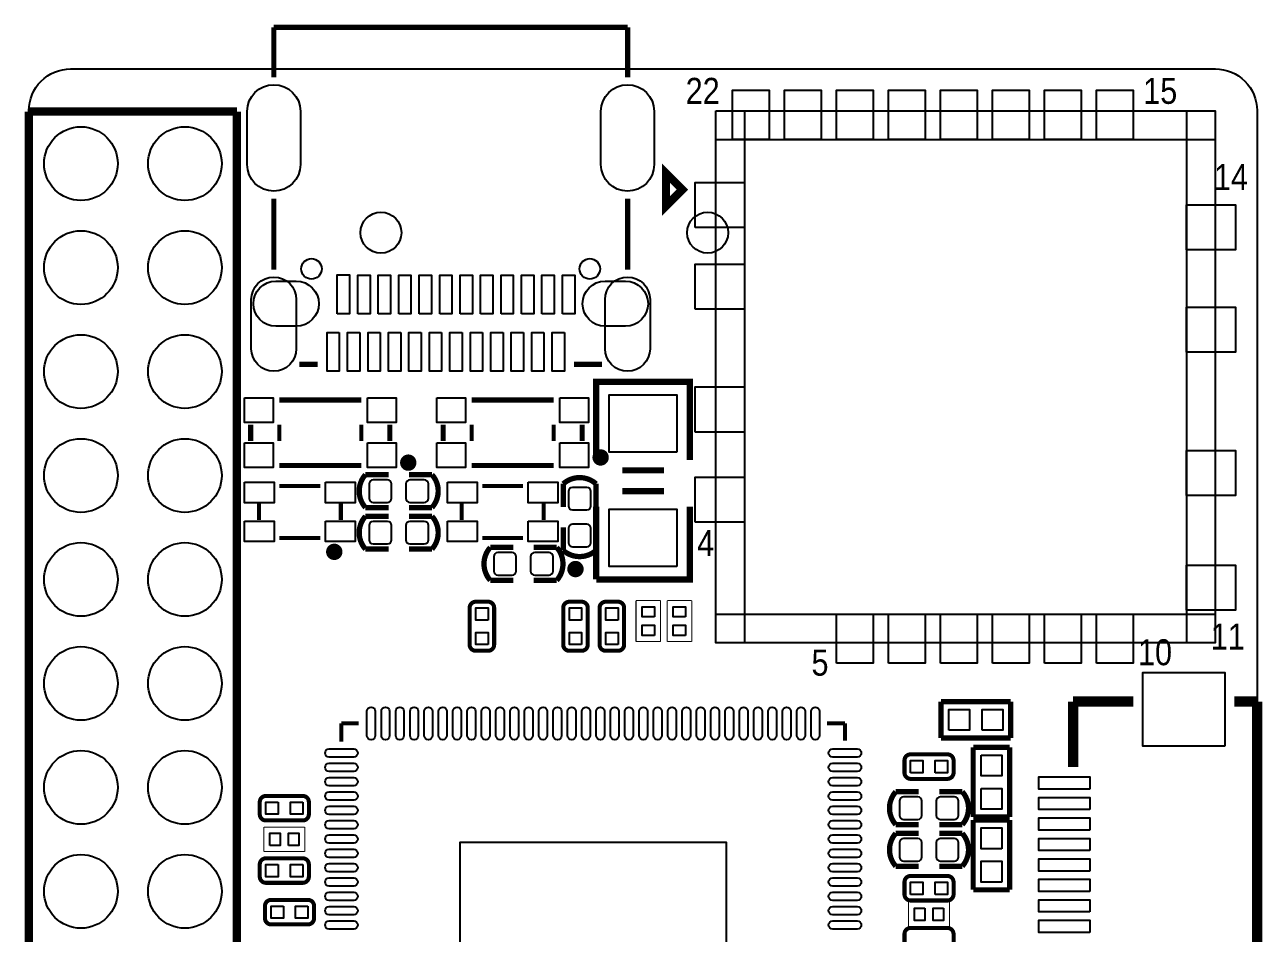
# Model space of a CAD drawing. Extents: x 269.8 to 300, y 285.8 to 329.5.
# Drawn here: x 269.76 to 299.99, y 307.33 to 329.53 of the extents above; entities that cross this region are included whole.
import ezdxf

# ---------------------------------------------------------------- set-up
doc = ezdxf.new("R2010")
doc.units = 0
for name, color, linetype in [('BG_OUTLINE', 5, 'CONTINUOUS'), ('PG_SILKSCREEN_TOP', 254, 'CONTINUOUS'), ('PIN_TOP', 12, 'CONTINUOUS')]:
    doc.layers.add(name, color=color, linetype=linetype)

msp = doc.modelspace()

# ---------------------------------------------------------------- linework, layer by layer
at = {"layer": 'BG_OUTLINE'}
msp.add_lwpolyline([(299.858938, 327.433686), (299.858938, 289.465766, -0.414214), (298.842938, 288.449766), (270.874998, 288.449766, -0.414214), (269.858998, 289.465766), (269.858998, 327.433686, -0.414214), (270.874998, 328.449686), (298.842938, 328.449686, -0.414214)], format="xyb", close=True, dxfattribs=at)
at = {"layer": 'PG_SILKSCREEN_TOP'}
for points, const_width in [([(275.84146, 329.465686), (275.84146, 328.246486)], 0.127), ([(284.48254, 329.465686), (275.84146, 329.465686)], 0.127), ([(284.48254, 329.465686), (284.48254, 328.246486)], 0.127), ([(274.938998, 327.406), (269.858998, 327.406)], 0.2032), ([(269.858998, 289.306), (269.858998, 327.406)], 0.2032), ([(274.938998, 302.006), (274.938998, 327.406)], 0.2032), ([(285.423102, 325.90105), (285.823152, 325.501), (285.423102, 325.10095), (285.423102, 325.90105)], 0.199898), ([(275.84146, 325.282306), (275.84146, 323.544946)], 0.127), ([(284.48254, 325.282306), (284.48254, 323.544946)], 0.127), ([(276.9108, 321.231006), (276.46376, 321.231006)], 0.127), ([(283.86024, 321.231006), (283.17444, 321.231006)], 0.127), ([(283.718, 318.897), (283.718254, 320.802), (286.003746, 320.802), (286.004, 318.897)], 0.1524), ([(277.976838, 320.362072), (275.976842, 320.362072)], 0.124968), ([(282.675838, 320.362072), (280.675842, 320.362072)], 0.124968), ([(275.276818, 319.362074), (275.276818, 319.76187)], 0.124968), ([(278.676862, 319.362074), (278.676862, 319.76187)], 0.124968), ([(279.975818, 319.362074), (279.975818, 319.76187)], 0.124968), ([(283.375862, 319.362074), (283.375862, 319.76187)], 0.124968), ([(275.976842, 319.362074), (275.976842, 319.76187)], 0.100076), ([(277.976838, 319.362074), (277.976838, 319.76187)], 0.100076), ([(280.675842, 319.362074), (280.675842, 319.76187)], 0.100076), ([(282.675838, 319.362074), (282.675838, 319.76187)], 0.100076), ([(277.976838, 318.761872), (275.976842, 318.761872)], 0.124968), ([(282.675838, 318.761872), (280.675842, 318.761872)], 0.124968), ([(284.353, 318.643), (285.369, 318.643)], 0.1524), ([(276.978872, 318.262), (275.979128, 318.262)], 0.100076), ([(278.0792, 318.53632), (278.64308, 318.53632)], 0.12954), ([(279.7048, 318.53632), (279.14092, 318.53632)], 0.12954), ([(281.931872, 318.262), (280.932128, 318.262)], 0.100076), ([(283.71292, 318.3128), (283.71292, 317.74892)], 0.12954), ([(284.353, 318.135), (285.369, 318.135)], 0.1524), ([(275.479002, 317.427102), (275.479002, 317.826898)], 0.100076), ([(277.478998, 317.427102), (277.478998, 317.826898)], 0.100076), ([(280.432002, 317.427102), (280.432002, 317.826898)], 0.100076), ([(282.431998, 317.427102), (282.431998, 317.826898)], 0.100076), ([(283.718254, 315.976), (283.718, 317.754)], 0.1524), ([(286.004, 317.754), (286.003746, 315.976), (283.718254, 315.976)], 0.1524), ([(278.0792, 317.52032), (278.64308, 317.52032)], 0.12954), ([(279.7048, 317.52032), (279.14092, 317.52032)], 0.12954), ([(283.71292, 316.6872), (283.71292, 317.25108)], 0.12954), ([(276.978872, 316.992), (275.979128, 316.992)], 0.100076), ([(281.931872, 316.992), (280.932128, 316.992)], 0.100076), ([(281.1272, 315.95568), (281.69108, 315.95568)], 0.12954), ([(282.7528, 315.95568), (282.18892, 315.95568)], 0.12954), ([(284.68828, 314.45962), (284.68828, 315.46038)], 0.0254), ([(284.68828, 315.46038), (285.28772, 315.46038)], 0.0254), ([(285.28772, 315.46038), (285.28772, 314.45962)], 0.0254), ([(285.45028, 314.45962), (285.45028, 315.46038)], 0.0254), ([(285.45028, 315.46038), (286.04972, 315.46038)], 0.0254), ([(286.04972, 315.46038), (286.04972, 314.45962)], 0.0254), ([(285.28772, 314.45962), (284.68828, 314.45962)], 0.0254), ([(286.04972, 314.45962), (285.45028, 314.45962)], 0.0254), ([(293.8399, 312.9915), (292.1381, 312.9915)], 0.127), ([(292.1381, 312.9915), (292.1381, 312.1025)], 0.127), ([(293.8399, 312.1025), (293.8399, 312.9915)], 0.127), ([(295.365678, 311.39384), (295.365678, 312.99404)], 0.254), ([(296.838878, 312.99404), (295.365678, 312.99404)], 0.254), ([(299.858938, 312.99404), (299.300138, 312.99404)], 0.254), ([(299.858938, 289.49396), (299.858938, 312.99404)], 0.254), ([(277.49373, 312.00979), (277.49373, 312.45937)], 0.09906), ([(277.49373, 312.45937), (277.91029, 312.45937)], 0.09906), ([(289.79241, 312.45937), (289.35553, 312.45937)], 0.09906), ([(289.79241, 312.04027), (289.79241, 312.45937)], 0.09906), ([(292.1381, 312.1025), (293.8399, 312.1025)], 0.127), ([(292.9255, 311.8739), (292.9255, 310.1721)], 0.127), ([(293.8145, 311.8739), (292.9255, 311.8739)], 0.127), ([(293.8145, 310.1721), (293.8145, 311.8739)], 0.127), ([(292.9255, 310.1721), (293.8145, 310.1721)], 0.127), ([(292.9255, 310.0959), (292.9255, 308.3941)], 0.127), ([(293.8145, 310.0959), (292.9255, 310.0959)], 0.127), ([(293.8145, 308.3941), (293.8145, 310.0959)], 0.127), ([(275.59762, 309.92572), (276.59838, 309.92572)], 0.0254), ([(275.59762, 309.32628), (275.59762, 309.92572)], 0.0254), ([(276.59838, 309.92572), (276.59838, 309.32628)], 0.0254), ([(291.0332, 309.98668), (291.59708, 309.98668)], 0.12954), ([(292.6588, 309.98668), (292.09492, 309.98668)], 0.12954), ([(276.59838, 309.32628), (275.59762, 309.32628)], 0.0254), ([(291.0332, 308.97068), (291.59708, 308.97068)], 0.12954), ([(292.6588, 308.97068), (292.09492, 308.97068)], 0.12954), ([(292.9255, 308.3941), (293.8145, 308.3941)], 0.127), ([(291.34562, 307.49748), (291.34562, 308.09692)], 0.0254), ([(291.34562, 308.09692), (292.34638, 308.09692)], 0.0254), ([(292.34638, 308.09692), (292.34638, 307.49748)], 0.0254), ([(292.34638, 307.49748), (291.34562, 307.49748)], 0.0254)]:
    msp.add_lwpolyline(points, dxfattribs=dict(at, const_width=const_width))
for points in [[(286.634936, 327.429114), (298.835064, 327.429114), (298.835064, 314.428886), (286.634936, 314.428886), (286.634936, 327.429114)], [(287.33496, 327.429114), (287.33496, 314.428886)], [(298.13504, 327.429114), (298.13504, 314.428886)], [(286.634936, 326.72909), (298.835064, 326.72909)], [(286.634936, 315.12891), (298.835064, 315.12891)]]:
    msp.add_lwpolyline(points, dxfattribs=at)
for points, const_width in [([(279.225756, 318.830198, 0.99966), (279.025858, 318.830198, 1.00034), (279.225756, 318.830198)], 0.199898), ([(283.924502, 318.956944, 0.99966), (283.724604, 318.956944, 1.00034), (283.924502, 318.956944)], 0.199898), ([(278.64308, 317.73368), (278.0792, 317.73368, -0.378845), (278.0792, 318.53632)], 0.12954), ([(279.14092, 317.73368), (279.7048, 317.73368, 0.378845), (279.7048, 318.53632)], 0.12954), ([(282.91028, 317.74892), (282.91028, 318.3128, -0.378845), (283.71292, 318.3128)], 0.12954), ([(278.64308, 316.71768), (278.0792, 316.71768, -0.378845), (278.0792, 317.52032)], 0.12954), ([(279.14092, 316.71768), (279.7048, 316.71768, 0.378845), (279.7048, 317.52032)], 0.12954), ([(282.91028, 317.25108), (282.91028, 316.6872, 0.378845), (283.71292, 316.6872)], 0.12954), ([(277.418292, 316.651132, 0.999411), (277.218394, 316.651386, 1.00059), (277.418292, 316.651132)], 0.199898), ([(281.69108, 316.75832), (281.1272, 316.75832, 0.378845), (281.1272, 315.95568)], 0.12954), ([(282.18892, 316.75832), (282.7528, 316.75832, -0.378845), (282.7528, 315.95568)], 0.12954), ([(283.310076, 316.23, 0.999411), (283.110178, 316.230254, 1.00059), (283.310076, 316.23)], 0.199898), ([(281.22372, 314.38342), (281.22372, 315.28258, 0.414716), (281.07386, 315.43244), (280.77414, 315.43244, 0.414804), (280.62428, 315.28258), (280.62428, 314.38342, 0.414806), (280.77414, 314.23356), (281.07386, 314.23356, 0.414718), (281.22372, 314.38342)], 0.09906), ([(283.50972, 314.38342), (283.50972, 315.28258, 0.414811), (283.35986, 315.43244), (283.06014, 315.43244, 0.414804), (282.91028, 315.28258), (282.91028, 314.38342, 0.414711), (283.06014, 314.23356), (283.35986, 314.23356, 0.414718), (283.50972, 314.38342)], 0.09906), ([(284.39872, 314.38342), (284.39872, 315.28258, 0.414665), (284.24886, 315.43244), (283.94914, 315.43244, 0.414759), (283.79928, 315.28258), (283.79928, 314.38342, 0.414857), (283.94914, 314.23356), (284.24886, 314.23356, 0.414737), (284.39872, 314.38342)], 0.09906), ([(291.39642, 311.10428), (292.29558, 311.10428, 0.414722), (292.44544, 311.25414), (292.44544, 311.55386, 0.414852), (292.29558, 311.70372), (291.39642, 311.70372, 0.414773), (291.24656, 311.55386), (291.24656, 311.25414, 0.41467), (291.39642, 311.10428)], 0.09906), ([(291.59708, 310.78932), (291.0332, 310.78932, 0.378854), (291.0332, 309.98668)], 0.12954), ([(292.09492, 310.78932), (292.6588, 310.78932, -0.378835), (292.6588, 309.98668)], 0.12954), ([(276.54758, 310.68772), (275.64842, 310.68772, 0.414723), (275.49856, 310.53786), (275.49856, 310.23814, 0.414713), (275.64842, 310.08828), (276.54758, 310.08828, 0.414799), (276.69744, 310.23814), (276.69744, 310.53786, 0.414809), (276.54758, 310.68772)], 0.09906), ([(291.59708, 309.77332), (291.0332, 309.77332, 0.37886), (291.0332, 308.97068)], 0.12954), ([(292.09492, 309.77332), (292.6588, 309.77332, -0.37883), (292.6588, 308.97068)], 0.12954), ([(276.54758, 309.16372), (275.64842, 309.16372, 0.414724), (275.49856, 309.01386), (275.49856, 308.71414, 0.414777), (275.64842, 308.56428), (276.54758, 308.56428, 0.414791), (276.69744, 308.71414), (276.69744, 309.01386, 0.414771), (276.54758, 309.16372)], 0.09906), ([(291.39642, 308.13248), (292.29558, 308.13248, 0.414748), (292.44544, 308.28234), (292.44544, 308.58206, 0.414971), (292.29558, 308.73192), (291.39642, 308.73192, 0.414748), (291.24656, 308.58206), (291.24656, 308.28234, 0.41465), (291.39642, 308.13248)], 0.09906), ([(276.67458, 308.14772), (275.77542, 308.14772, 0.414717), (275.62556, 307.99786), (275.62556, 307.69814, 0.414793), (275.77542, 307.54828), (276.67458, 307.54828, 0.414805), (276.82444, 307.69814), (276.82444, 307.99786, 0.414729), (276.67458, 308.14772)], 0.09906), ([(291.39642, 306.86248), (292.29558, 306.86248, 0.414806), (292.44544, 307.01234), (292.44544, 307.31206, 0.414785), (292.29558, 307.46192), (291.39642, 307.46192, 0.414742), (291.24656, 307.31206), (291.24656, 307.01234, 0.414763), (291.39642, 306.86248)], 0.09906)]:
    msp.add_lwpolyline(points, format="xyb", dxfattribs=dict(at, const_width=const_width))
at = {"layer": 'PIN_TOP'}
for points in [[(275.19122, 326.112886), (275.19122, 327.413366, -1), (276.4917, 327.413366), (276.4917, 326.112886, -1)], [(283.8323, 326.112886), (283.8323, 327.413366, -1), (285.13278, 327.413366), (285.13278, 326.112886, -1)], [(275.29155, 321.613276), (275.29155, 322.814696, -1), (276.39137, 322.814696), (276.39137, 321.613276, -1)], [(276.39137, 322.164456), (275.89099, 322.164456, -1), (275.89099, 323.264276), (276.39137, 323.264276, -1)], [(284.43301, 322.164456), (283.93263, 322.164456, -1), (283.93263, 323.264276), (284.43301, 323.264276, -1)], [(283.93263, 321.613276), (283.93263, 322.814696, -1), (285.03245, 322.814696), (285.03245, 321.613276, -1)], [(278.1681, 318.31026), (278.1681, 317.95974, 0.412716), (278.26716, 317.86068), (278.61768, 317.86068, 0.412716), (278.71674, 317.95974), (278.71674, 318.31026, 0.412716), (278.61768, 318.40932), (278.26716, 318.40932, 0.412716)], [(279.06726, 318.31026), (279.06726, 317.95974, 0.412716), (279.16632, 317.86068), (279.51684, 317.86068, 0.412716), (279.6159, 317.95974), (279.6159, 318.31026, 0.412716), (279.51684, 318.40932), (279.16632, 318.40932, 0.412716)], [(283.48686, 318.2239), (283.13634, 318.2239, 0.412716), (283.03728, 318.12484), (283.03728, 317.77432, 0.412716), (283.13634, 317.67526), (283.48686, 317.67526, 0.412716), (283.58592, 317.77432), (283.58592, 318.12484, 0.412716)], [(278.1681, 317.29426), (278.1681, 316.94374, 0.412716), (278.26716, 316.84468), (278.61768, 316.84468, 0.412716), (278.71674, 316.94374), (278.71674, 317.29426, 0.412716), (278.61768, 317.39332), (278.26716, 317.39332, 0.412716)], [(279.06726, 317.29426), (279.06726, 316.94374, 0.412716), (279.16632, 316.84468), (279.51684, 316.84468, 0.412716), (279.6159, 316.94374), (279.6159, 317.29426, 0.412716), (279.51684, 317.39332), (279.16632, 317.39332, 0.412716)], [(283.48686, 317.32474), (283.13634, 317.32474, 0.412716), (283.03728, 317.22568), (283.03728, 316.87516, 0.412716), (283.13634, 316.7761), (283.48686, 316.7761, 0.412716), (283.58592, 316.87516), (283.58592, 317.22568, 0.412716)], [(281.76474, 316.18174), (281.76474, 316.53226, 0.412716), (281.66568, 316.63132), (281.31516, 316.63132, 0.412716), (281.2161, 316.53226), (281.2161, 316.18174, 0.412716), (281.31516, 316.08268), (281.66568, 316.08268, 0.412716)], [(282.6639, 316.18174), (282.6639, 316.53226, 0.412716), (282.56484, 316.63132), (282.21432, 316.63132, 0.412716), (282.11526, 316.53226), (282.11526, 316.18174, 0.412716), (282.21432, 316.08268), (282.56484, 316.08268, 0.412716)], [(278.31796, 312.75909), (278.31796, 312.15965, -1), (278.1173, 312.15965), (278.1173, 312.75909, -1)], [(278.66848, 312.75909), (278.66848, 312.15965, -1), (278.46782, 312.15965), (278.46782, 312.75909, -1)], [(279.019, 312.75909), (279.019, 312.15965, -1), (278.81834, 312.15965), (278.81834, 312.75909, -1)], [(279.36952, 312.75909), (279.36952, 312.15965, -1), (279.16886, 312.15965), (279.16886, 312.75909, -1)], [(279.7175, 312.75909), (279.7175, 312.15965, -1), (279.51684, 312.15965), (279.51684, 312.75909, -1)], [(280.06802, 312.75909), (280.06802, 312.15965, -1), (279.86736, 312.15965), (279.86736, 312.75909, -1)], [(280.41854, 312.75909), (280.41854, 312.15965, -1), (280.21788, 312.15965), (280.21788, 312.75909, -1)], [(280.76906, 312.75909), (280.76906, 312.15965, -1), (280.5684, 312.15965), (280.5684, 312.75909, -1)], [(281.11704, 312.75909), (281.11704, 312.15965, -1), (280.91638, 312.15965), (280.91638, 312.75909, -1)], [(281.46756, 312.75909), (281.46756, 312.15965, -1), (281.2669, 312.15965), (281.2669, 312.75909, -1)], [(281.81808, 312.75909), (281.81808, 312.15965, -1), (281.61742, 312.15965), (281.61742, 312.75909, -1)], [(282.1686, 312.75909), (282.1686, 312.15965, -1), (281.96794, 312.15965), (281.96794, 312.75909, -1)], [(282.51912, 312.75909), (282.51912, 312.15965, -1), (282.31846, 312.15965), (282.31846, 312.75909, -1)], [(282.86964, 312.75909), (282.86964, 312.15965, -1), (282.66898, 312.15965), (282.66898, 312.75909, -1)], [(283.21762, 312.75909), (283.21762, 312.15965, -1), (283.01696, 312.15965), (283.01696, 312.75909, -1)], [(283.56814, 312.75909), (283.56814, 312.15965, -1), (283.36748, 312.15965), (283.36748, 312.75909, -1)], [(283.91866, 312.75909), (283.91866, 312.15965, -1), (283.718, 312.15965), (283.718, 312.75909, -1)], [(284.26918, 312.75909), (284.26918, 312.15965, -1), (284.06852, 312.15965), (284.06852, 312.75909, -1)], [(284.61716, 312.75909), (284.61716, 312.15965, -1), (284.4165, 312.15965), (284.4165, 312.75909, -1)], [(284.96768, 312.75909), (284.96768, 312.15965, -1), (284.76702, 312.15965), (284.76702, 312.75909, -1)], [(285.3182, 312.75909), (285.3182, 312.15965, -1), (285.11754, 312.15965), (285.11754, 312.75909, -1)], [(285.66872, 312.75909), (285.66872, 312.15965, -1), (285.46806, 312.15965), (285.46806, 312.75909, -1)], [(286.01924, 312.75909), (286.01924, 312.15965, -1), (285.81858, 312.15965), (285.81858, 312.75909, -1)], [(286.36976, 312.75909), (286.36976, 312.15965, -1), (286.1691, 312.15965), (286.1691, 312.75909, -1)], [(286.71774, 312.75909), (286.71774, 312.15965, -1), (286.51708, 312.15965), (286.51708, 312.75909, -1)], [(287.06826, 312.75909), (287.06826, 312.15965, -1), (286.8676, 312.15965), (286.8676, 312.75909, -1)], [(287.41878, 312.75909), (287.41878, 312.15965, -1), (287.21812, 312.15965), (287.21812, 312.75909, -1)], [(287.7693, 312.75909), (287.7693, 312.15965, -1), (287.56864, 312.15965), (287.56864, 312.75909, -1)], [(288.11728, 312.75909), (288.11728, 312.15965, -1), (287.91662, 312.15965), (287.91662, 312.75909, -1)], [(288.4678, 312.75909), (288.4678, 312.15965, -1), (288.26714, 312.15965), (288.26714, 312.75909, -1)], [(288.81832, 312.75909), (288.81832, 312.15965, -1), (288.61766, 312.15965), (288.61766, 312.75909, -1)], [(289.16884, 312.75909), (289.16884, 312.15965, -1), (288.96818, 312.15965), (288.96818, 312.75909, -1)], [(277.19401, 311.8358), (277.79345, 311.8358, -1), (277.79345, 311.63514), (277.19401, 311.63514, -1)], [(289.49269, 311.8358), (290.09213, 311.8358, -1), (290.09213, 311.63514), (289.49269, 311.63514, -1)], [(277.19401, 311.48528), (277.79345, 311.48528, -1), (277.79345, 311.28462), (277.19401, 311.28462, -1)], [(289.49269, 311.48528), (290.09213, 311.48528, -1), (290.09213, 311.28462), (289.49269, 311.28462, -1)], [(277.19401, 311.13476), (277.79345, 311.13476, -1), (277.79345, 310.9341), (277.19401, 310.9341, -1)], [(289.49269, 311.13476), (290.09213, 311.13476, -1), (290.09213, 310.9341), (289.49269, 310.9341, -1)], [(277.19401, 310.78424), (277.79345, 310.78424, -1), (277.79345, 310.58358), (277.19401, 310.58358, -1)], [(289.49269, 310.78424), (290.09213, 310.78424, -1), (290.09213, 310.58358), (289.49269, 310.58358, -1)], [(291.67074, 310.21274), (291.67074, 310.56326, 0.412716), (291.57168, 310.66232), (291.22116, 310.66232, 0.412716), (291.1221, 310.56326), (291.1221, 310.21274, 0.412716), (291.22116, 310.11368), (291.57168, 310.11368, 0.412716)], [(292.5699, 310.21274), (292.5699, 310.56326, 0.412716), (292.47084, 310.66232), (292.12032, 310.66232, 0.412716), (292.02126, 310.56326), (292.02126, 310.21274, 0.412716), (292.12032, 310.11368), (292.47084, 310.11368, 0.412716)], [(277.19401, 310.43626), (277.79345, 310.43626, -1), (277.79345, 310.2356), (277.19401, 310.2356, -1)], [(289.49269, 310.43626), (290.09213, 310.43626, -1), (290.09213, 310.2356), (289.49269, 310.2356, -1)], [(277.19401, 310.08574), (277.79345, 310.08574, -1), (277.79345, 309.88508), (277.19401, 309.88508, -1)], [(289.49269, 310.08574), (290.09213, 310.08574, -1), (290.09213, 309.88508), (289.49269, 309.88508, -1)], [(277.19401, 309.73522), (277.79345, 309.73522, -1), (277.79345, 309.53456), (277.19401, 309.53456, -1)], [(289.49269, 309.73522), (290.09213, 309.73522, -1), (290.09213, 309.53456), (289.49269, 309.53456, -1)], [(291.67074, 309.19674), (291.67074, 309.54726, 0.412716), (291.57168, 309.64632), (291.22116, 309.64632, 0.412716), (291.1221, 309.54726), (291.1221, 309.19674, 0.412716), (291.22116, 309.09768), (291.57168, 309.09768, 0.412716)], [(292.5699, 309.19674), (292.5699, 309.54726, 0.412716), (292.47084, 309.64632), (292.12032, 309.64632, 0.412716), (292.02126, 309.54726), (292.02126, 309.19674, 0.412716), (292.12032, 309.09768), (292.47084, 309.09768, 0.412716)], [(277.19401, 309.3847), (277.79345, 309.3847, -1), (277.79345, 309.18404), (277.19401, 309.18404, -1)], [(289.49269, 309.3847), (290.09213, 309.3847, -1), (290.09213, 309.18404), (289.49269, 309.18404, -1)], [(277.19401, 309.03672), (277.79345, 309.03672, -1), (277.79345, 308.83606), (277.19401, 308.83606, -1)], [(289.49269, 309.03672), (290.09213, 309.03672, -1), (290.09213, 308.83606), (289.49269, 308.83606, -1)], [(277.19401, 308.6862), (277.79345, 308.6862, -1), (277.79345, 308.48554), (277.19401, 308.48554, -1)], [(289.49269, 308.6862), (290.09213, 308.6862, -1), (290.09213, 308.48554), (289.49269, 308.48554, -1)], [(277.19401, 308.33568), (277.79345, 308.33568, -1), (277.79345, 308.13502), (277.19401, 308.13502, -1)], [(289.49269, 308.33568), (290.09213, 308.33568, -1), (290.09213, 308.13502), (289.49269, 308.13502, -1)], [(277.19401, 307.98516), (277.79345, 307.98516, -1), (277.79345, 307.7845), (277.19401, 307.7845, -1)], [(289.49269, 307.98516), (290.09213, 307.98516, -1), (290.09213, 307.7845), (289.49269, 307.7845, -1)], [(277.19401, 307.63464), (277.79345, 307.63464, -1), (277.79345, 307.43398), (277.19401, 307.43398, -1)], [(289.49269, 307.63464), (290.09213, 307.63464, -1), (290.09213, 307.43398), (289.49269, 307.43398, -1)]]:
    msp.add_lwpolyline(points, format="xyb", close=True, dxfattribs=at)
for points in [[(287.044892, 326.72909), (287.044892, 327.928986), (287.944814, 327.928986), (287.944814, 326.72909)], [(288.314892, 326.72909), (288.314892, 327.928986), (289.214814, 327.928986), (289.214814, 326.72909)], [(289.584892, 326.72909), (289.584892, 327.928986), (290.484814, 327.928986), (290.484814, 326.72909)], [(290.854892, 326.72909), (290.854892, 327.928986), (291.754814, 327.928986), (291.754814, 326.72909)], [(292.124892, 326.72909), (292.124892, 327.928986), (293.024814, 327.928986), (293.024814, 326.72909)], [(293.394892, 326.72909), (293.394892, 327.928986), (294.294814, 327.928986), (294.294814, 326.72909)], [(294.664892, 326.72909), (294.664892, 327.928986), (295.564814, 327.928986), (295.564814, 326.72909)], [(295.934892, 326.72909), (295.934892, 327.928986), (296.834814, 327.928986), (296.834814, 326.72909)], [(286.135064, 324.578726), (286.135064, 325.6788), (287.33496, 325.6788), (287.33496, 324.578726)], [(298.13504, 324.028816), (298.13504, 325.12889), (299.334936, 325.12889), (299.334936, 324.028816)], [(286.135064, 322.57873), (286.135064, 323.678804), (287.33496, 323.678804), (287.33496, 322.57873)], [(277.39086, 322.465446), (277.39086, 323.415406), (277.69058, 323.415406), (277.69058, 322.465446)], [(277.89124, 322.462906), (277.89124, 323.412866), (278.19096, 323.412866), (278.19096, 322.462906)], [(278.39162, 322.462906), (278.39162, 323.412866), (278.69134, 323.412866), (278.69134, 322.462906)], [(278.892, 322.462906), (278.892, 323.412866), (279.19172, 323.412866), (279.19172, 322.462906)], [(279.39238, 322.462906), (279.39238, 323.412866), (279.6921, 323.412866), (279.6921, 322.462906)], [(279.89276, 322.462906), (279.89276, 323.412866), (280.19248, 323.412866), (280.19248, 322.462906)], [(280.39314, 322.462906), (280.39314, 323.412866), (280.69286, 323.412866), (280.69286, 322.462906)], [(280.89098, 322.462906), (280.89098, 323.412866), (281.1907, 323.412866), (281.1907, 322.462906)], [(281.39136, 322.462906), (281.39136, 323.412866), (281.69108, 323.412866), (281.69108, 322.462906)], [(281.89174, 322.462906), (281.89174, 323.412866), (282.19146, 323.412866), (282.19146, 322.462906)], [(282.39212, 322.462906), (282.39212, 323.412866), (282.69184, 323.412866), (282.69184, 322.462906)], [(282.8925, 322.462906), (282.8925, 323.412866), (283.19222, 323.412866), (283.19222, 322.462906)], [(298.13504, 321.528948), (298.13504, 322.629022), (299.334936, 322.629022), (299.334936, 321.528948)], [(277.44166, 322.013326), (277.44166, 321.063366), (277.14194, 321.063366), (277.14194, 322.013326)], [(277.94204, 322.013326), (277.94204, 321.063366), (277.64232, 321.063366), (277.64232, 322.013326)], [(278.44242, 322.013326), (278.44242, 321.063366), (278.1427, 321.063366), (278.1427, 322.013326)], [(278.9428, 322.013326), (278.9428, 321.063366), (278.64308, 321.063366), (278.64308, 322.013326)], [(279.44064, 322.013326), (279.44064, 321.063366), (279.14092, 321.063366), (279.14092, 322.013326)], [(279.94102, 322.013326), (279.94102, 321.063366), (279.6413, 321.063366), (279.6413, 322.013326)], [(280.4414, 322.013326), (280.4414, 321.063366), (280.14168, 321.063366), (280.14168, 322.013326)], [(280.94178, 322.013326), (280.94178, 321.063366), (280.64206, 321.063366), (280.64206, 322.013326)], [(281.44216, 322.013326), (281.44216, 321.063366), (281.14244, 321.063366), (281.14244, 322.013326)], [(281.94254, 322.013326), (281.94254, 321.063366), (281.64282, 321.063366), (281.64282, 322.013326)], [(282.44038, 322.013326), (282.44038, 321.063366), (282.14066, 321.063366), (282.14066, 322.013326)], [(282.94076, 322.013326), (282.94076, 321.063366), (282.64104, 321.063366), (282.64104, 322.013326)], [(285.6865, 319.0875), (284.0355, 319.0875), (284.0355, 320.4845), (285.6865, 320.4845)], [(286.135064, 319.578736), (286.135064, 320.67881), (287.33496, 320.67881), (287.33496, 319.578736)], [(275.126704, 320.411856), (275.826728, 320.411856), (275.826728, 319.811908), (275.126704, 319.811908)], [(278.126952, 320.411856), (278.826976, 320.411856), (278.826976, 319.811908), (278.126952, 319.811908)], [(279.825704, 320.411856), (280.525728, 320.411856), (280.525728, 319.811908), (279.825704, 319.811908)], [(282.825952, 320.411856), (283.525976, 320.411856), (283.525976, 319.811908), (282.825952, 319.811908)], [(275.126704, 319.312036), (275.826728, 319.312036), (275.826728, 318.712088), (275.126704, 318.712088)], [(278.126952, 319.312036), (278.826976, 319.312036), (278.826976, 318.712088), (278.126952, 318.712088)], [(279.825704, 319.312036), (280.525728, 319.312036), (280.525728, 318.712088), (279.825704, 318.712088)], [(282.825952, 319.312036), (283.525976, 319.312036), (283.525976, 318.712088), (282.825952, 318.712088)], [(298.13504, 318.028828), (298.13504, 319.128902), (299.334936, 319.128902), (299.334936, 318.028828)], [(275.12899, 318.351916), (275.853906, 318.351916), (275.853906, 317.852044), (275.12899, 317.852044)], [(277.104094, 318.351916), (277.82901, 318.351916), (277.82901, 317.852044), (277.104094, 317.852044)], [(280.08199, 318.351916), (280.806906, 318.351916), (280.806906, 317.852044), (280.08199, 317.852044)], [(282.057094, 318.351916), (282.78201, 318.351916), (282.78201, 317.852044), (282.057094, 317.852044)], [(286.135064, 317.378842), (286.135064, 318.478916), (287.33496, 318.478916), (287.33496, 317.378842)], [(275.12899, 317.401956), (275.853906, 317.401956), (275.853906, 316.902084), (275.12899, 316.902084)], [(277.104094, 317.401956), (277.82901, 317.401956), (277.82901, 316.902084), (277.104094, 316.902084)], [(280.08199, 317.401956), (280.806906, 317.401956), (280.806906, 316.902084), (280.08199, 316.902084)], [(282.057094, 317.401956), (282.78201, 317.401956), (282.78201, 316.902084), (282.057094, 316.902084)], [(285.6865, 316.2935), (284.0355, 316.2935), (284.0355, 317.6905), (285.6865, 317.6905)], [(298.13504, 315.228732), (298.13504, 316.328806), (299.334936, 316.328806), (299.334936, 315.228732)], [(285.13786, 315.0616), (284.83814, 315.0616), (284.83814, 315.31052), (285.13786, 315.31052)], [(285.89986, 315.0616), (285.60014, 315.0616), (285.60014, 315.31052), (285.89986, 315.31052)], [(281.07386, 314.98286), (280.77414, 314.98286), (280.77414, 315.28258), (281.07386, 315.28258)], [(283.35986, 314.98286), (283.06014, 314.98286), (283.06014, 315.28258), (283.35986, 315.28258)], [(284.24886, 314.98286), (283.94914, 314.98286), (283.94914, 315.28258), (284.24886, 315.28258)], [(289.584892, 313.929014), (289.584892, 315.12891), (290.484814, 315.12891), (290.484814, 313.929014)], [(290.854892, 313.929014), (290.854892, 315.12891), (291.754814, 315.12891), (291.754814, 313.929014)], [(292.124892, 313.929014), (292.124892, 315.12891), (293.024814, 315.12891), (293.024814, 313.929014)], [(293.394892, 313.929014), (293.394892, 315.12891), (294.294814, 315.12891), (294.294814, 313.929014)], [(294.664892, 313.929014), (294.664892, 315.12891), (295.564814, 315.12891), (295.564814, 313.929014)], [(295.934892, 313.929014), (295.934892, 315.12891), (296.834814, 315.12891), (296.834814, 313.929014)], [(281.07386, 314.38342), (280.77414, 314.38342), (280.77414, 314.68314), (281.07386, 314.68314)], [(283.35986, 314.38342), (283.06014, 314.38342), (283.06014, 314.68314), (283.35986, 314.68314)], [(284.24886, 314.38342), (283.94914, 314.38342), (283.94914, 314.68314), (284.24886, 314.68314)], [(285.13786, 314.60948), (284.83814, 314.60948), (284.83814, 314.8584), (285.13786, 314.8584)], [(285.89986, 314.60948), (285.60014, 314.60948), (285.60014, 314.8584), (285.89986, 314.8584)], [(299.070268, 311.90057), (297.071288, 311.90057), (297.071288, 313.70143), (299.070268, 313.70143)], [(292.3286, 312.293), (292.3286, 312.801), (292.8366, 312.801), (292.8366, 312.293)], [(293.1414, 312.293), (293.1414, 312.801), (293.6494, 312.801), (293.6494, 312.293)], [(293.116, 311.6834), (293.624, 311.6834), (293.624, 311.1754), (293.116, 311.1754)], [(291.39642, 311.25414), (291.39642, 311.55386), (291.69614, 311.55386), (291.69614, 311.25414)], [(291.99586, 311.25414), (291.99586, 311.55386), (292.29558, 311.55386), (292.29558, 311.25414)], [(295.774618, 310.85282), (294.524938, 310.85282), (294.524938, 311.15254), (295.774618, 311.15254)], [(293.116, 310.8706), (293.624, 310.8706), (293.624, 310.3626), (293.116, 310.3626)], [(275.94814, 310.53786), (275.94814, 310.23814), (275.64842, 310.23814), (275.64842, 310.53786)], [(276.54758, 310.53786), (276.54758, 310.23814), (276.24786, 310.23814), (276.24786, 310.53786)], [(295.774618, 310.35244), (294.524938, 310.35244), (294.524938, 310.65216), (295.774618, 310.65216)], [(295.774618, 309.85206), (294.524938, 309.85206), (294.524938, 310.15178), (295.774618, 310.15178)], [(293.624, 309.3974), (293.116, 309.3974), (293.116, 309.9054), (293.624, 309.9054)], [(275.74748, 309.47614), (275.74748, 309.77586), (275.9964, 309.77586), (275.9964, 309.47614)], [(276.1996, 309.47614), (276.1996, 309.77586), (276.44852, 309.77586), (276.44852, 309.47614)], [(286.893, 303.0601), (280.39314, 303.0601), (280.39314, 309.55996), (286.893, 309.55996)], [(295.774618, 309.35168), (294.524938, 309.35168), (294.524938, 309.6514), (295.774618, 309.6514)], [(275.94814, 309.01386), (275.94814, 308.71414), (275.64842, 308.71414), (275.64842, 309.01386)], [(276.54758, 309.01386), (276.54758, 308.71414), (276.24786, 308.71414), (276.24786, 309.01386)], [(293.624, 308.5846), (293.116, 308.5846), (293.116, 309.0926), (293.624, 309.0926)], [(295.774618, 308.8513), (294.524938, 308.8513), (294.524938, 309.15102), (295.774618, 309.15102)], [(295.774618, 308.35092), (294.524938, 308.35092), (294.524938, 308.65064), (295.774618, 308.65064)], [(291.39642, 308.28234), (291.39642, 308.58206), (291.69614, 308.58206), (291.69614, 308.28234)], [(291.99586, 308.28234), (291.99586, 308.58206), (292.29558, 308.58206), (292.29558, 308.28234)], [(295.774618, 307.85308), (294.524938, 307.85308), (294.524938, 308.1528), (295.774618, 308.1528)], [(276.07514, 307.99786), (276.07514, 307.69814), (275.77542, 307.69814), (275.77542, 307.99786)], [(276.67458, 307.99786), (276.67458, 307.69814), (276.37486, 307.69814), (276.37486, 307.99786)], [(291.7444, 307.94706), (291.7444, 307.64734), (291.49548, 307.64734), (291.49548, 307.94706)], [(292.19652, 307.94706), (292.19652, 307.64734), (291.9476, 307.64734), (291.9476, 307.94706)], [(295.774618, 307.3527), (294.524938, 307.3527), (294.524938, 307.65242), (295.774618, 307.65242)]]:
    msp.add_lwpolyline(points, close=True, dxfattribs=at)
for centre, radius in [((271.128998, 326.136), 0.900049), ((273.668998, 326.136), 0.900049), ((278.45766, 324.449186), 0.499999), ((286.43834, 324.449186), 0.499999), ((271.128998, 323.596), 0.900049), ((273.668998, 323.596), 0.900049), ((276.76094, 323.565266), 0.25019), ((283.56052, 323.565266), 0.25019), ((271.128998, 321.056), 0.900049), ((273.668998, 321.056), 0.900049), ((271.128998, 318.516), 0.900049), ((273.668998, 318.516), 0.900049), ((271.128998, 315.976), 0.900049), ((273.668998, 315.976), 0.900049), ((271.128998, 313.436), 0.900049), ((273.668998, 313.436), 0.900049), ((271.128998, 310.896), 0.900049), ((273.668998, 310.896), 0.900049), ((271.128998, 308.356), 0.900049), ((273.668998, 308.356), 0.900049)]:
    msp.add_circle(centre, radius, dxfattribs=at)

# ---------------------------------------------------------------- texts
at = {"layer": 'PG_SILKSCREEN_TOP', "width": 0.88}
for s, p in [('22', (285.9024, 327.5965)), ('15', (297.0784, 327.5965)), ('14', (298.8056, 325.4883)), ('4', (286.1818, 316.5475)), ('11', (298.7294, 314.2615)), ('10', (296.9514, 313.8805)), ('5', (288.9758, 313.6265))]:
    msp.add_text(s, height=0.635, dxfattribs=at).set_placement(p)

doc.saveas('drawing.dxf')
